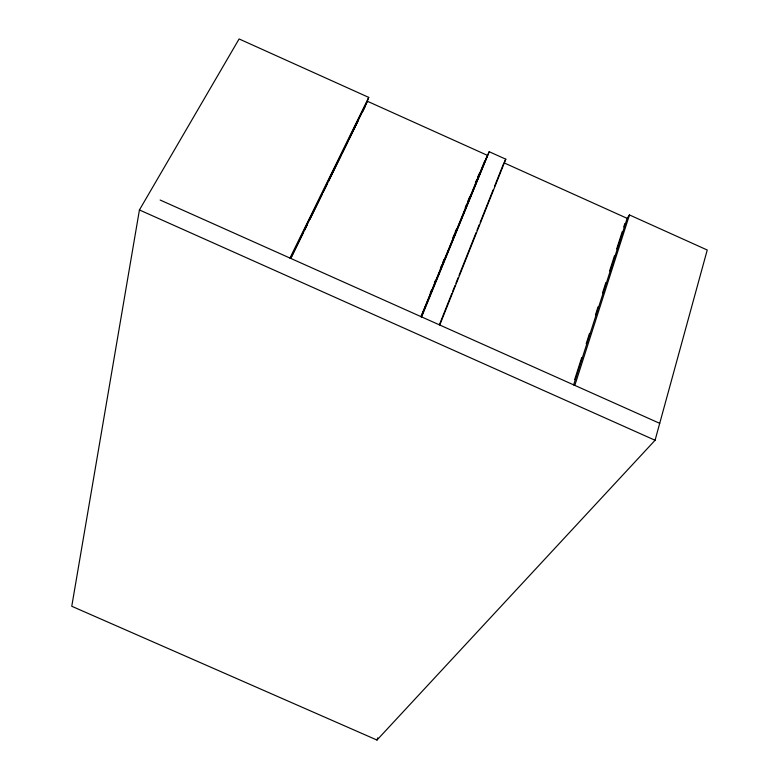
<?xml version="1.0" encoding="UTF-8"?>
<svg xmlns="http://www.w3.org/2000/svg" width="779" height="779" viewBox="0 0 779 779"><rect width="100%" height="100%" fill="white"/><g stroke="black" fill="none" stroke-linecap="round" stroke-linejoin="round"><path stroke-width="1.17" d="M290.81 257.976L366.607 103.169L368.72 97.394L239.104 38.95L139.431 209.95L71.765 606.266L376.978 740.05L655.071 440.262L707.235 250.01L629.471 214.946L626.929 218.656M574.659 379.577L581.718 357.619M586.188 343.743L589.528 333.344M595.477 314.852L598.077 306.76M602.537 292.894L605.887 282.485M609.606 270.926L614.436 255.901M616.666 248.968L622.246 231.636M623.736 227.01L624.846 223.544M573.617 384.953L627.153 218.344L503.925 162.792L494.499 186.434M574.814 385.391L629.471 214.946M376.978 740.05L377.776 737.81M439.765 323.791L451.878 293.391M452.774 291.142L455.014 285.513M455.91 283.264L458.159 277.636M459.055 275.377L476.105 232.6M477.001 230.341L479.241 224.712M480.137 222.463L493.156 189.813M439.765 325.018L505.805 159.198L489.193 151.701L421.293 316.303M430.242 293.099L431.624 289.73M434.39 282.981L435.305 280.732M440.378 268.356L441.761 264.977M442.676 262.727L444.059 259.349M452.823 237.975L454.206 234.606M455.121 232.346L456.504 228.977M465.258 207.603L466.64 204.225M467.566 201.975L469.873 196.347M475.404 182.851L476.777 179.472M477.702 177.222L479.085 173.853M420.962 316.693L484.684 161.058M421.264 316.849L487.362 155.323L367.318 101.221L290.372 258.346M421.614 316.907L489.193 151.701M289.992 258.073L368.72 97.394M291.327 257.411L303.586 232.356M304.657 230.175L307.316 224.732M309.984 219.288L322.253 194.234M323.314 192.053L327.579 183.338M328.65 181.156L340.91 156.102M341.981 153.93L347.843 141.944M348.904 139.762L357.97 121.251M362.235 112.536L364.903 107.083M504.393 161.896L505.805 159.198M160.143 200.028L659.716 423.338M139.431 209.95L655.071 440.262"/></g></svg>
